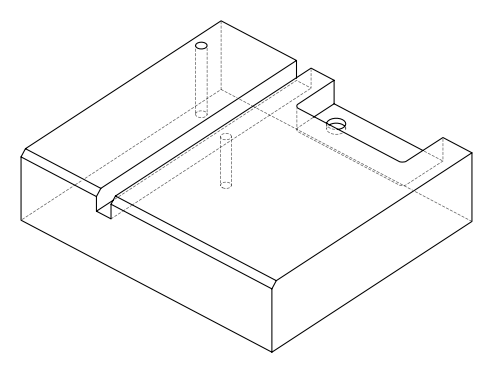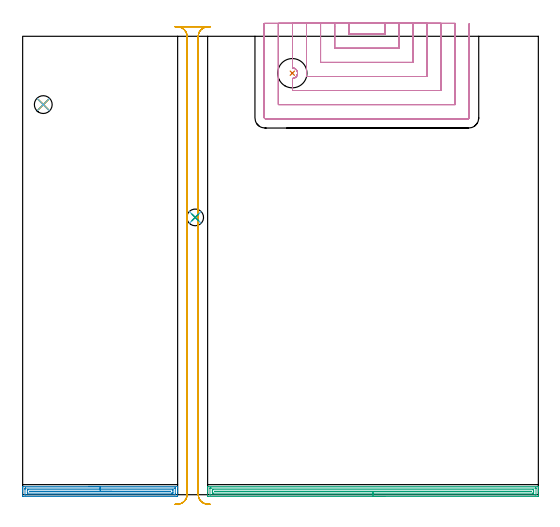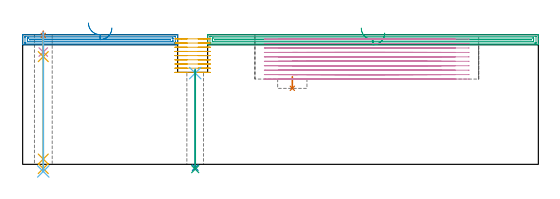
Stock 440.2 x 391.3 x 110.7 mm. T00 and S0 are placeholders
(PLAN: 12 operations, 8 tool changes, 84.8 min)
(1 INDEXABLE_INSERT_DRILL_BLIND_HOLE_FROM_SOLID | STEP1POCKET | UGT0302_004 | 0.05 min | 22455 mm3)
(2 AREA_MILL | FG_CHAMFER_SURFACE | UGT0205_001 | 4.39 min | 5085 mm3)
(3 AREA_MILL_1 | FG_CHAMFER_SURFACE_1 | UGT0205_001 | 9.19 min | 10604 mm3)
(4 MILL_SLOT | SLOT_PARTIAL_RECTANGULAR | NXT0201_012 | Follow Part, ap 4, ae 75% | 52.85 min | 547096 mm3)
(5 MILL_RECTANGULAR_SLOT | SLOT_RECTANGULAR | NXT0201_012 | Follow Part, ap 4, ae 75% | 16.48 min | 322158 mm3)
(6 SPOT_DRILL | STEP1HOLE | NXT0321_9005460120000 | 0.04 min | 1 mm3)
(7 SPOT_DRILL_1 | STEP1HOLE_1 | NXT0321_9005460120000 | 0.03 min | 13 mm3)
(8 DRILL_THROUGH_HOLE_INTO_CENTER | STEP1HOLE | NXT0301_042 | 0.34 min | 3090 mm3)
(9 DRILL_TO_ENLARGE_THROUGH_HOLE | STEP1HOLE | NXT0301_105 | 0.35 min | 9399 mm3)
(10 DRILL_BLIND_HOLE_INTO_CENTER | STEP1HOLE_1 | UGT0301_494 | 0.07 min | 951 mm3)
(11 GUN_DRILL_THROUGH_HOLE | STEP1HOLE_1 | UGT0307_006 | 0.55 min | 6212 mm3)
(12 DRILL_TO_ENLARGE_THROUGH_HOLE_1 | STEP1HOLE_1 | UGT0301_282 | 0.48 min | 12836 mm3)
(TOOL UGT0302_004 | Indexable Insert Drill 25mm | D25 PA180 FL50 Z2)
(TOOL UGT0205_001 | Chamfer Mill 20 x 3 x 45 deg. | D20 FL50 Z2)
(TOOL NXT0201_012 | ENDMILL 16mm [2P460-1600-NA 1630] | D16 FL38 Z6)
(TOOL NXT0321_9005460120000 | NC Spot Drill, 142deg, 12mm, Carbide, Uncoated | D12 PA142 FL30 Z2)
(TOOL NXT0301_042 | Carbide Drill 7.1mm [860.1-0710-057A1-MM 2214] | D7.1 PA140 FL85 Z2)
(TOOL NXT0301_105 | Carbide Drill 14.25mm [860.1-1425-071A1-MM 2214] | D14.25 PA140 FL83 Z2)
(TOOL UGT0301_494 | Carbide Drill 9.9 mm | D9.9 PA118 FL87 Z2)
(TOOL UGT0307_006 | Gun Drill 9 mm | D9 PA130 FL24 Z1)
(TOOL UGT0301_282 | Twist Drill 15.2 mm | D15.2 PA118 FL120 Z2)
(OP 1 INDEXABLE_INSERT_DRILL_BLIND_HOLE_FROM_SOLID)
G17 G21 G94 G90
T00 M6
G54
G17 G0 G90 X230.2 Y359.8 S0 M3
G43 Z120.7 H0
G94 G81 G98 Z64.9 F250. R74.8
G80
M5
M2
(OP 2 AREA_MILL)
G17 G21 G94 G90
T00 M6
G54
G17 G0 G90 X56.15 Y7.1 S1061 M3
G43 Z120.7 H0
G94 G1 X56.188 Z119.828 F250.
X56.302 Z118.963
X56.491 Z118.112
X56.753 Z117.28
X57.087 Z116.474
X57.49 Z115.7
X57.959 Z114.964
X58.49 Z114.272
X59.079 Z113.629
X59.722 Z113.04
X60.414 Z112.508
X61.15 Z112.04
X61.924 Z111.637
X62.73 Z111.303
X63.562 Z111.041
X64.414 Z110.852
X65.278 Z110.738
X66.15 Z110.7
X132.149
X132.29 Y7.098 Z110.688
X132.298 Y6.978 Z110.571
X132.3 Y6.854 Z110.453
Y6.457 Z110.056
Y5.863 Z109.457
Y3.816 Z107.413
Y3.238 Z106.832
Y2.802 Z106.398
Y-0.849 Z102.748
X132.297 Y-1.138 Z102.459
X132.29 Y-1.493 Z102.105
X132.069 Y-1.497 Z102.101
X131.703 Y-1.5 Z102.1
X0.597
X0.231 Y-1.497 Z102.101
X0.01 Y-1.492 Z102.105
X0. Y-1.138 Z102.459
Y3.238 Z106.832
Y3.816 Z107.413
Y4.113 Z107.709
Y5.863 Z109.457
Y6.457 Z110.056
Y6.854 Z110.453
X0.002 Y6.978 Z110.571
X0.01 Y7.098 Z110.688
X0.151 Y7.1 Z110.7
X66.15
Y5.686 Z109.286
X129.919 Y5.685 Z109.285
X130.1
X130.258 Y5.681 Z109.281
X130.289 Y5.679 Z109.279
X130.294 Y5.658 Z109.258
X130.297 Y5.632 Z109.232
X130.3 Y5.489 Z109.089
Y1.114 Z104.714
X130.297 Y0.612 Z104.212
X130.291 Y0.248 Z103.848
X130.265 Y-0.079 Z103.521
X129.919 Y-0.084 Z103.516
X129.738 Y-0.085 Z103.515
X2.381
X2.2
X2.042 Y-0.081 Z103.519
X2.011 Y-0.079 Z103.521
X2.006 Y-0.058 Z103.542
X2.003 Y-0.032 Z103.568
X2. Y0.111 Z103.711
Y4.486 Z108.086
X2.003 Y4.988 Z108.588
X2.009 Y5.352 Z108.952
X2.035 Y5.679 Z109.279
X2.381 Y5.684 Z109.284
X2.562 Y5.685 Z109.285
X66.15 Y5.686 Z109.286
Y4.272 Z107.872
X127.974 Y4.271 Z107.871
X128.135 Y4.269 Z107.869
X128.287 Y4.265 Z107.865
X128.295 Y4.113 Z107.713
X128.299 Y3.952 Z107.552
X128.3 Y2.201 Z105.801
X128.293 Y1.487 Z105.087
X128.29 Y1.335 Z104.935
X128.135 Y1.333 Z104.933
X127.405 Y1.329 Z104.929
X127.243 Y1.328 Z104.928
X4.326 Y1.329 Z104.929
X4.165 Y1.331 Z104.931
X4.013 Y1.335 Z104.935
X4.005 Y1.487 Z105.087
X4.001 Y1.648 Z105.248
X4. Y3.399 Z106.999
X4.007 Y4.113 Z107.713
X4.01 Y4.265 Z107.865
X4.165 Y4.267 Z107.867
X4.895 Y4.271 Z107.871
X5.057 Y4.272 Z107.872
X66.15
Y2.857 Z106.457
X125.964
X126.022 Y2.856 Z106.456
X126.139 Y2.852 Z106.452
X126.29 Y2.842 Z106.442
X126.293 Y2.8 Z106.4
X126.29 Y2.758 Z106.358
X126.139 Y2.748 Z106.348
X126.022 Y2.744 Z106.344
X125.964 Y2.743 Z106.343
X125.847
X6.336
X6.278 Y2.744 Z106.344
X6.161 Y2.748 Z106.348
X6.01 Y2.758 Z106.358
X6.007 Y2.8 Z106.4
X6.01 Y2.842 Z106.442
X6.161 Y2.852 Z106.452
X6.278 Y2.856 Z106.456
X8.624 Y2.857 Z106.457
X66.15
X67.022 Z106.495
X67.887 Z106.609
X68.738 Z106.798
X69.57 Z107.06
X70.376 Z107.394
X71.15 Z107.797
X71.886 Z108.266
X72.578 Z108.797
X73.221 Z109.386
X73.81 Z110.029
X74.342 Z110.722
X74.81 Z111.457
X75.213 Z112.231
X75.547 Z113.037
X75.809 Z113.869
X75.998 Z114.721
X76.112 Z115.586
X76.15 Z116.457
G0 Z120.7
M5
M2
(OP 3 AREA_MILL_1)
G17 G21 G94 G90
T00 M6
G54
G17 G0 G90 X309.05 Y-1.5 S1061 M3
G43 Z120.7 H0
Z112.1
G94 G1 X309.012 Z111.228 F250.
X308.898 Z110.364
X308.709 Z109.512
X308.447 Z108.68
X308.113 Z107.874
X307.71 Z107.1
X307.242 Z106.364
X306.71 Z105.672
X306.121 Z105.029
X305.478 Z104.44
X304.786 Z103.909
X304.05 Z103.44
X303.276 Z103.037
X302.47 Z102.703
X301.638 Z102.441
X300.786 Z102.252
X299.922 Z102.138
X299.05 Z102.1
X158.504
X158.137 Y-1.497 Z102.101
X157.91 Y-1.493 Z102.105
X157.9 Y-1.138 Z102.459
Y3.238 Z106.832
Y4.678 Z108.275
Y5.863 Z109.457
Y6.482 Z110.081
Y6.844 Z110.443
X157.902 Y6.973 Z110.566
X157.91 Y7.098 Z110.688
X158.058 Y7.1 Z110.7
X440.042
X440.19 Y7.098 Z110.688
X440.198 Y6.973 Z110.565
X440.2 Y6.844 Z110.443
Y6.482 Z110.081
Y5.863 Z109.457
Y3.803 Z107.4
Y3.238 Z106.832
Y2.802 Z106.398
Y-0.855 Z102.742
X440.197 Y-1.138 Z102.459
X440.19 Y-1.493 Z102.105
X439.963 Y-1.497 Z102.101
X439.596 Y-1.5 Z102.1
X299.05
Y-0.086 Z103.514
X160.289 Y-0.085 Z103.515
X160.107 Y-0.084 Z103.516
X159.946 Y-0.08 Z103.52
X159.913 Y-0.079 Z103.521
X159.908 Y-0.058 Z103.542
X159.904 Y-0.031 Z103.569
X159.901 Y0.118 Z103.718
X159.9 Y5.369 Z108.969
X159.902 Y5.496 Z109.096
X159.905 Y5.598 Z109.198
X159.91 Y5.664 Z109.264
X159.918 Y5.679 Z109.279
X159.934 Y5.68 Z109.28
X160.289 Y5.685 Z109.285
X160.47 Y5.686 Z109.286
X161.181
X437.811 Y5.685 Z109.285
X437.993 Y5.684 Z109.284
X438.154 Y5.68 Z109.28
X438.187 Y5.679 Z109.279
X438.192 Y5.658 Z109.258
X438.195 Y5.631 Z109.231
X438.199 Y5.482 Z109.082
X438.2 Y0.231 Z103.831
X438.198 Y0.104 Z103.704
X438.195 Y0.002 Z103.602
X438.19 Y-0.064 Z103.536
X438.182 Y-0.079 Z103.521
X438.166 Y-0.08 Z103.52
X437.811 Y-0.085 Z103.515
X437.63
X436.919 Y-0.086 Z103.514
X299.05
Y1.328 Z104.928
X162.966 Y1.329 Z104.929
X162.234 Y1.33 Z104.93
X162.074 Y1.332 Z104.932
X161.921 Y1.335 Z104.935
X161.91 Y1.487 Z105.087
X161.903 Y1.654 Z105.254
X161.9 Y2.363 Z105.963
Y2.533 Z106.133
Y3.238 Z106.838
X161.901 Y3.407 Z107.007
X161.91 Y4.113 Z107.713
X161.919 Y4.265 Z107.865
X162.966 Y4.271 Z107.871
X435.134
X435.866 Y4.27 Z107.87
X436.026 Y4.268 Z107.868
X436.179 Y4.265 Z107.865
X436.19 Y4.113 Z107.713
X436.197 Y3.946 Z107.546
X436.2 Y3.238 Z106.838
Y3.067 Z106.667
Y2.363 Z105.963
X436.199 Y2.193 Z105.793
X436.19 Y1.487 Z105.087
X436.181 Y1.336 Z104.936
X435.134 Y1.329 Z104.929
X299.05 Y1.328 Z104.928
Y2.743 Z106.343
X164.246
X164.187 Y2.744 Z106.344
X164.071 Y2.748 Z106.348
X163.91 Y2.757 Z106.357
X163.908 Y2.8 Z106.4
X163.91 Y2.843 Z106.443
X164.071 Y2.852 Z106.452
X164.187 Y2.856 Z106.456
X183.235 Y2.857 Z106.457
X433.854
X433.913 Y2.856 Z106.456
X434.029 Y2.852 Z106.452
X434.19 Y2.843 Z106.443
X434.192 Y2.8 Z106.4
X434.19 Y2.757 Z106.357
X434.029 Y2.748 Z106.348
X433.913 Y2.744 Z106.344
X425.319 Y2.743 Z106.343
X299.05
X298.178 Z106.381
X297.314 Z106.495
X296.462 Z106.683
X295.63 Z106.946
X294.824 Z107.28
X294.05 Z107.682
X293.314 Z108.151
X292.622 Z108.682
X291.979 Z109.272
X291.39 Z109.915
X290.858 Z110.607
X290.39 Z111.343
X289.987 Z112.117
X289.653 Z112.922
X289.391 Z113.754
X289.202 Z114.606
X289.088 Z115.471
X289.05 Z116.343
G0 Z120.7
M5
M2
(OP 4 MILL_SLOT)
G17 G21 G94 G90
T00 M6
G54
G17 G0 G90 X278.3 Y402.3 S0 M3
G43 Z120.7 H1
Z106.91
G94 G1 Y399.3 F250.
Y393. F500.
X309.3
Y399.3
Y402.3 F250.
X266.3
Y399.3
Y381. F500.
X321.3
Y399.3
Y402.3 F250.
X254.3
Y399.3
Y369. F500.
X333.3
Y399.3
Y402.3 F250.
X242.3
Y399.3
Y357. F500.
X345.3
Y399.3
Y402.3 F250.
X230.3
Y399.3
Y364.289 F500.
G2 X233.508 Y362.848 R4.533
X234.222 Y357.786 R4.539
X230.3 Y355.311 R4.52
G1 Y345.
X357.3
Y399.3
Y402.3 F250.
X218.3
Y399.3
Y333. F500.
X369.3
Y399.3
Y402.3 F250.
X206.3
Y399.3
Y321.7 F500.
G3 X207. Y321. R0.7
G1 X380.6
G3 X381.3 Y321.7 R0.7
G1 Y399.3
Y402.3 F250.
G0 X278.3 Z103.12
G1 Y399.3
Y393. F500.
X309.3
Y399.3
Y402.3 F250.
X266.3
Y399.3
Y381. F500.
X321.3
Y399.3
Y402.3 F250.
X254.3
Y399.3
Y369. F500.
X333.3
Y399.3
Y402.3 F250.
X242.3
Y399.3
Y357. F500.
X345.3
Y399.3
Y402.3 F250.
X230.3
Y399.3
Y364.289 F500.
G2 X233.508 Y362.848 R4.533
X234.222 Y357.786 R4.539
X230.3 Y355.311 R4.52
G1 Y345.
X357.3
Y399.3
Y402.3 F250.
X218.3
Y399.3
Y333. F500.
X369.3
Y399.3
Y402.3 F250.
X206.3
Y399.3
Y321.7 F500.
G3 X207. Y321. R0.7
G1 X380.6
G3 X381.3 Y321.7 R0.7
G1 Y399.3
Y402.3 F250.
G0 X278.3 Z99.33
G1 Y399.3
Y393. F500.
X309.3
Y399.3
Y402.3 F250.
X266.3
Y399.3
Y381. F500.
X321.3
Y399.3
Y402.3 F250.
X254.3
Y399.3
Y369. F500.
X333.3
Y399.3
Y402.3 F250.
X242.3
Y399.3
Y357. F500.
X345.3
Y399.3
Y402.3 F250.
X230.3
Y399.3
Y364.289 F500.
G2 X233.508 Y362.848 R4.533
X234.222 Y357.786 R4.539
X230.3 Y355.312 R4.521
G1 Y345.
X357.3
Y399.3
Y402.3 F250.
X218.3
Y399.3
Y333. F500.
X369.3
Y399.3
Y402.3 F250.
X206.3
Y399.3
Y321.7 F500.
G3 X207. Y321. R0.7
G1 X380.6
G3 X381.3 Y321.7 R0.7
G1 Y399.3
Y402.3 F250.
G0 X278.3 Z95.54
G1 Y399.3
Y393. F500.
X309.3
Y399.3
Y402.3 F250.
X266.3
Y399.3
Y381. F500.
X321.3
Y399.3
Y402.3 F250.
X254.3
Y399.3
Y369. F500.
X333.3
Y399.3
Y402.3 F250.
X242.3
Y399.3
Y357. F500.
X345.3
Y399.3
Y402.3 F250.
X230.3
Y399.3
Y364.289 F500.
G2 X233.508 Y362.848 R4.533
X234.222 Y357.786 R4.539
X230.3 Y355.312 R4.521
G1 Y345.
X357.3
Y399.3
Y402.3 F250.
X218.3
Y399.3
Y333. F500.
X369.3
Y399.3
Y402.3 F250.
X206.3
Y399.3
Y321.7 F500.
G3 X207. Y321. R0.7
G1 X380.6
G3 X381.3 Y321.7 R0.7
G1 Y399.3
Y402.3 F250.
G0 X278.3 Z91.75
G1 Y399.3
Y393. F500.
X309.3
Y399.3
Y402.3 F250.
X266.3
Y399.3
Y381. F500.
X321.3
Y399.3
Y402.3 F250.
X254.3
Y399.3
Y369. F500.
X333.3
Y399.3
Y402.3 F250.
X242.3
Y399.3
Y357. F500.
X345.3
Y399.3
Y402.3 F250.
X230.3
Y399.3
Y364.289 F500.
G2 X233.508 Y362.848 R4.533
X234.222 Y357.786 R4.539
X230.3 Y355.311 R4.52
G1 Y345.
X357.3
Y399.3
Y402.3 F250.
X218.3
Y399.3
Y333. F500.
X369.3
Y399.3
Y402.3 F250.
X206.3
Y399.3
Y321.7 F500.
G3 X207. Y321. R0.7
G1 X380.6
G3 X381.3 Y321.7 R0.7
G1 Y399.3
Y402.3 F250.
G0 X278.3 Z87.96
G1 Y399.3
Y393. F500.
X309.3
Y399.3
Y402.3 F250.
X266.3
Y399.3
Y381. F500.
X321.3
Y399.3
Y402.3 F250.
X254.3
Y399.3
Y369. F500.
X333.3
Y399.3
Y402.3 F250.
X242.3
Y399.3
Y357. F500.
X345.3
Y399.3
Y402.3 F250.
X230.3
Y399.3
Y364.289 F500.
G2 X233.508 Y362.848 R4.533
X234.222 Y357.786 R4.539
X230.3 Y355.311 R4.52
G1 Y345.
X357.3
Y399.3
Y402.3 F250.
X218.3
Y399.3
Y333. F500.
X369.3
Y399.3
Y402.3 F250.
X206.3
Y399.3
Y321.7 F500.
G3 X207. Y321. R0.7
G1 X380.6
G3 X381.3 Y321.7 R0.7
G1 Y399.3
Y402.3 F250.
G0 X278.3 Z84.17
G1 Y399.3
Y393. F500.
X309.3
Y399.3
Y402.3 F250.
X266.3
Y399.3
Y381. F500.
X321.3
Y399.3
Y402.3 F250.
X254.3
Y399.3
Y369. F500.
X333.3
Y399.3
Y402.3 F250.
X242.3
Y399.3
Y357. F500.
X345.3
Y399.3
Y402.3 F250.
X230.3
Y399.3
Y364.288 F500.
G2 X233.513 Y362.843 R4.533
X233.982 Y362.228 R4.537
X234.397 Y358.192 R4.539
X234.223 Y357.789 R4.537
X233.85 Y357.177 R4.519
X230.3 Y355.311 R4.52
G1 Y345.
X357.3
Y399.3
Y402.3 F250.
X218.3
Y399.3
Y333. F500.
X369.3
Y399.3
Y402.3 F250.
X206.3
Y399.3
Y321.7 F500.
G3 X207. Y321. R0.7
G1 X380.6
G3 X381.3 Y321.7 R0.7
G1 Y399.3
Y402.3 F250.
G0 X278.3 Z80.38
G1 Y399.3
Y393. F500.
X309.3
Y399.3
Y402.3 F250.
X266.3
Y399.3
Y381. F500.
X321.3
Y399.3
Y402.3 F250.
X254.3
Y399.3
Y369. F500.
X333.3
Y399.3
Y402.3 F250.
X242.3
Y399.3
Y357. F500.
X345.3
Y399.3
Y402.3 F250.
X230.3
Y399.3
Y364.288 F500.
G2 X233.513 Y362.843 R4.533
X233.982 Y362.228 R4.537
X234.397 Y358.192 R4.539
X234.223 Y357.789 R4.537
X233.85 Y357.177 R4.519
X230.3 Y355.311 R4.52
G1 Y345.
X357.3
Y399.3
Y402.3 F250.
X218.3
Y399.3
Y333. F500.
X369.3
Y399.3
Y402.3 F250.
X206.3
Y399.3
Y321.7 F500.
G3 X207. Y321. R0.7
G1 X380.6
G3 X381.3 Y321.7 R0.7
G1 Y399.3
Y402.3 F250.
G0 X278.3 Z76.59
G1 Y399.3
Y393. F500.
X309.3
Y399.3
Y402.3 F250.
X266.3
Y399.3
Y381. F500.
X321.3
Y399.3
Y402.3 F250.
X254.3
Y399.3
Y369. F500.
X333.3
Y399.3
Y402.3 F250.
X242.3
Y399.3
Y357. F500.
X345.3
Y399.3
Y402.3 F250.
X230.3
Y399.3
Y364.289 F500.
G2 X233.508 Y362.848 R4.533
X234.222 Y357.786 R4.539
X230.3 Y355.311 R4.52
G1 Y345.
X357.3
Y399.3
Y402.3 F250.
X218.3
Y399.3
Y333. F500.
X369.3
Y399.3
Y402.3 F250.
X206.3
Y399.3
Y321.7 F500.
G3 X207. Y321. R0.7
G1 X380.6
G3 X381.3 Y321.7 R0.7
G1 Y399.3
Y402.3 F250.
G0 X278.3 Z72.8
G1 Y399.3
Y393. F500.
X309.3
Y399.3
Y402.3 F250.
X266.3
Y399.3
Y381. F500.
X321.3
Y399.3
Y402.3 F250.
X254.3
Y399.3
Y369. F500.
X333.3
Y399.3
Y402.3 F250.
X242.3
Y399.3
Y357. F500.
X345.3
Y399.3
Y402.3 F250.
X230.3
Y399.3
Y364.289 F500.
G2 X233.508 Y362.848 R4.533
X234.222 Y357.786 R4.539
X233.862 Y357.195 R4.52
X230.3 Y355.312 R4.519
G1 Y345.
X357.3
Y399.3
Y402.3 F250.
X218.3
Y399.3
Y333. F500.
X369.3
Y399.3
Y402.3 F250.
X206.3
Y399.3
Y321.7 F500.
G3 X207. Y321. R0.7
G1 X380.6
G3 X381.3 Y321.7 R0.7
G1 Y399.3
Y402.3 F250.
G0 Z120.7
M5
M2
(OP 5 MILL_RECTANGULAR_SLOT)
G17 G21 G94 G90
T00 M6
G54
G17 G0 G90 X157.486 Y-8.534 S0 M3
G43 Z120.7 H1
Z107.122
G94 G1 X154.732 Y-7.346 F250.
G2 X149.9 Y0. R8. F500.
G1 Y391.3
G2 X157.208 Y399.27 R8.
G1 X160.196 Y399.53 F250.
X130.004
X132.992 Y399.27
G2 X140.3 Y391.3 R8. F500.
G1 Y0.
G2 X135.491 Y-7.336 R8.
G1 X132.74 Y-8.533 F250.
G0 X159.432 Y-8.405 Z103.544
G1 X156.48 Y-7.873
G2 X149.9 Y0. R8. F500.
G1 Y391.3
G2 X157.208 Y399.27 R8.
G1 X160.196 Y399.53 F250.
X130.004
X132.992 Y399.27
G2 X140.3 Y391.3 R8. F500.
G1 Y0.
G2 X133.693 Y-7.878 R8.
G1 X130.739 Y-8.4 F250.
G0 X160.197 Y-8.23 Z99.967
G1 X157.208 Y-7.97
G2 X149.9 Y0. R8. F500.
G1 Y391.3
G2 X157.208 Y399.27 R8.
G1 X160.196 Y399.53 F250.
X130.004
X132.992 Y399.27
G2 X140.3 Y391.3 R8. F500.
G1 Y0.
G2 X132.992 Y-7.97 R8.
G1 X130.003 Y-8.23 F250.
G0 X160.197 Z96.389
G1 X157.208 Y-7.97
G2 X149.9 Y0. R8. F500.
G1 Y391.3
G2 X157.208 Y399.27 R8.
G1 X160.196 Y399.53 F250.
X130.004
X132.992 Y399.27
G2 X140.3 Y391.3 R8. F500.
G1 Y0.
G2 X132.992 Y-7.97 R8.
G1 X130.003 Y-8.23 F250.
G0 X160.197 Z92.811
G1 X157.208 Y-7.97
G2 X149.9 Y0. R8. F500.
G1 Y391.3
G2 X157.208 Y399.27 R8.
G1 X160.196 Y399.53 F250.
X130.004
X132.992 Y399.27
G2 X140.3 Y391.3 R8. F500.
G1 Y0.
G2 X132.992 Y-7.97 R8.
G1 X130.003 Y-8.23 F250.
G0 X160.197 Z89.233
G1 X157.208 Y-7.97
G2 X149.9 Y0. R8. F500.
G1 Y391.3
G2 X157.208 Y399.27 R8.
G1 X160.196 Y399.53 F250.
X130.004
X132.992 Y399.27
G2 X140.3 Y391.3 R8. F500.
G1 Y0.
G2 X132.992 Y-7.97 R8.
G1 X130.003 Y-8.23 F250.
G0 X160.197 Z85.656
G1 X157.208 Y-7.97
G2 X149.9 Y0. R8. F500.
G1 Y391.3
G2 X157.208 Y399.27 R8.
G1 X160.196 Y399.53 F250.
X130.004
X132.992 Y399.27
G2 X140.3 Y391.3 R8. F500.
G1 Y0.
G2 X132.992 Y-7.97 R8.
G1 X130.003 Y-8.23 F250.
G0 X160.197 Z82.078
G1 X157.208 Y-7.97
G2 X149.9 Y0. R8. F500.
G1 Y391.3
G2 X157.208 Y399.27 R8.
G1 X160.196 Y399.53 F250.
X130.004
X132.992 Y399.27
G2 X140.3 Y391.3 R8. F500.
G1 Y0.
G2 X132.992 Y-7.97 R8.
G1 X130.003 Y-8.23 F250.
G0 X160.197 Z78.5
G1 X157.208 Y-7.97
G2 X149.9 Y0. R8. F500.
G1 Y391.3
G2 X157.208 Y399.27 R8.
G1 X160.196 Y399.53 F250.
X130.004
X132.992 Y399.27
G2 X140.3 Y391.3 R8. F500.
G1 Y0.
G2 X132.992 Y-7.97 R8.
G1 X130.003 Y-8.23 F250.
G0 Z120.7
M5
M2
(OP 6 SPOT_DRILL)
G17 G21 G94 G90
T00 M6
G54
G17 G0 G90 X147.3 Y236.7 S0 M3
G43 Z120.7 H0
G94 G81 G98 Z77.88 F250. R81.5
G80
M5
M2
(OP 7 SPOT_DRILL_1)
G17 G21 G94 G90
T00 M6
G54
G17 G0 G90 X17.6 Y333. S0 M3
G43 Z120.7 H0
G94 G81 G98 Z110.046 F250. R113.7
G80
M5
M2
(OP 8 DRILL_THROUGH_HOLE_INTO_CENTER)
G17 G21 G94 G90
T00 M6
G54
G17 G0 G90 X147.3 Y236.7 S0 M3
G43 Z120.7 H1
G94 G73 G98 Z-2.792 F250. Q6.774 R80.5
G80
M5
M2
(OP 9 DRILL_TO_ENLARGE_THROUGH_HOLE)
G17 G21 G94 G90
T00 M6
G54
G17 G0 G90 X147.3 Y236.7 S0 M3
G43 Z120.7 H1
G94 G73 G98 Z-4.093 F250. Q13.766 R80.5
G80
M5
M2
(OP 10 DRILL_BLIND_HOLE_INTO_CENTER)
G17 G21 G94 G90
T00 M6
G54
G17 G0 G90 X17.6 Y333. S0 M3
G43 Z120.7 H0
G94 G81 G98 Z95.85 F250. R112.7
G80
M5
M2
(OP 11 GUN_DRILL_THROUGH_HOLE)
G17 G21 G94 G90
T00 M6
G54
G17 G0 G90 X17.6 Y333. M8
G43 Z120.7 H0
Z108.244
S716 M3
G94 G1 Z91.955 F125. M26
G4 X.084
Z4.5 F250.
G4 X.084
Z-3.598 F125.
G4 X.084
M5
M9
G0 Z108.244
Z120.7
M2
(OP 12 DRILL_TO_ENLARGE_THROUGH_HOLE_1)
G17 G21 G94 G90
T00 M6
G54
G17 G0 G90 X17.6 Y333. S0 M3
G43 Z120.7 H0
G94 G73 G98 Z-6.067 F250. Q14.596 R112.7
G80
M5
M2
